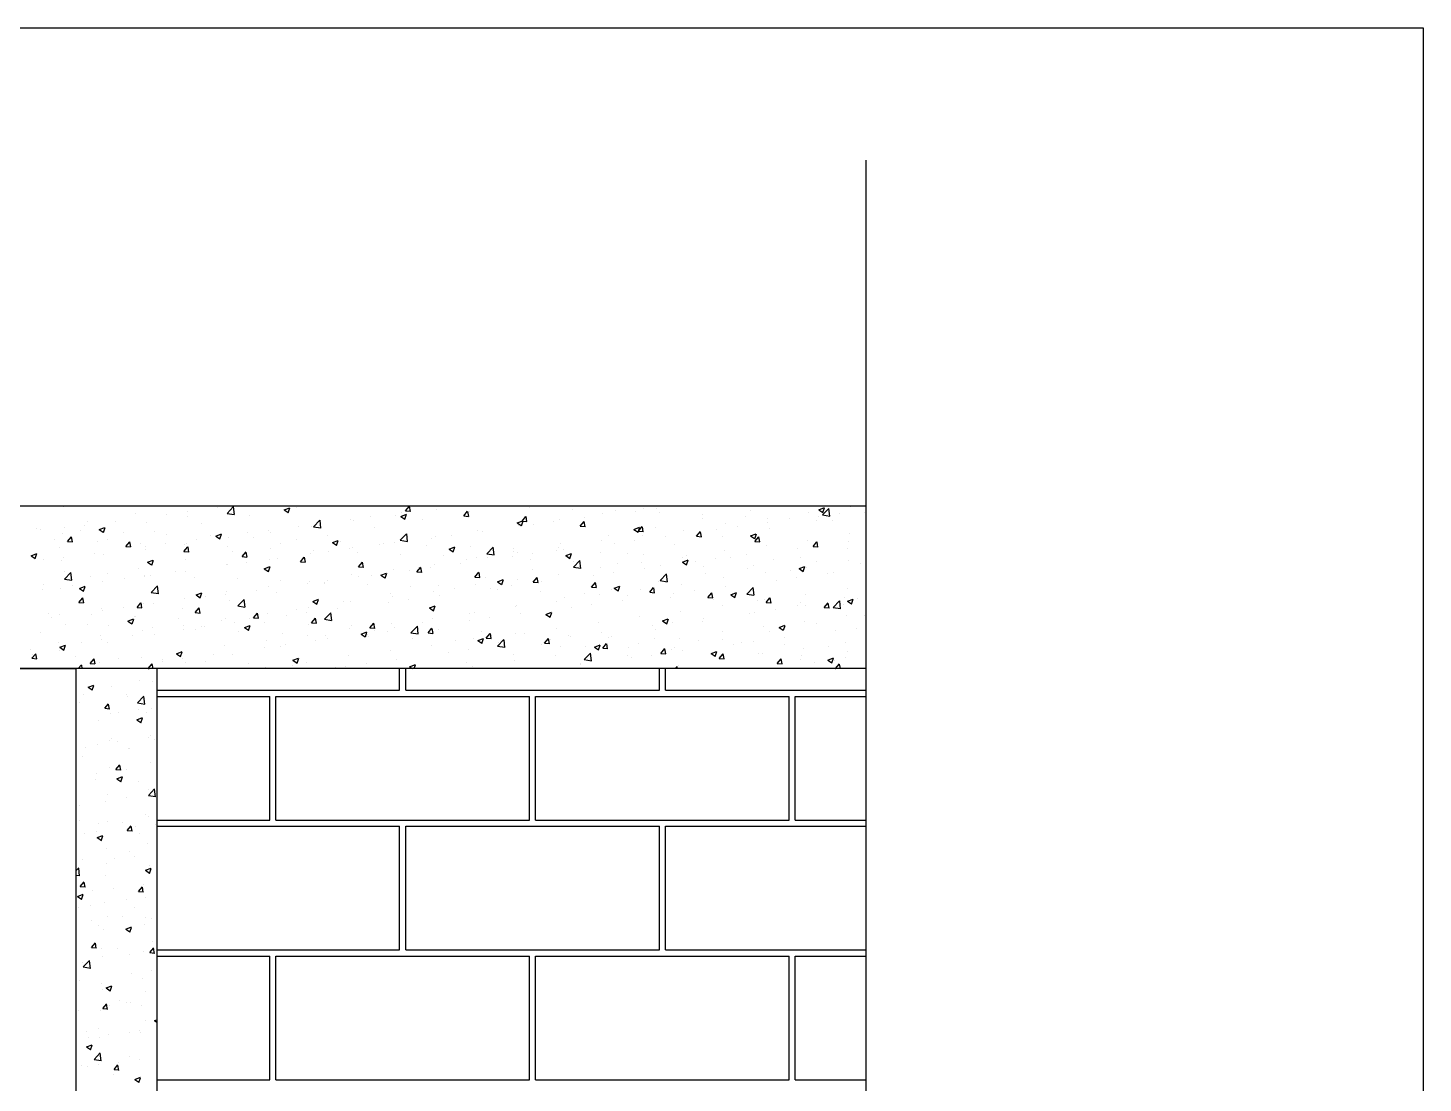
# Model space of a CAD drawing. Header units: metres. Extents: x 3396 to 3562, y 2179 to 2331.
# Drawn here: x 3523.224 to 3526.991, y 2248.276 to 2251.124 of the extents above; entities that cross this region are included whole.
import ezdxf

# ---------------------------------------------------------------- set-up
doc = ezdxf.new("R2010")
doc.units = ezdxf.units.M

# ---------------------------------------------------------------- blocks, each defined once
blk = doc.blocks.new('A$C70167D43')
at = {"color": 0}
for p, q in [((63.73, 286.7), (63.73, 649.47)), ((63.73, 609.8), (-238.45, 609.8)), ((63.73, 591.19), (-238.45, 591.19)), ((-147.84, 591.19), (-26.88, 591.19)), ((-26.88, 591.19), (-26.88, 330.66)), ((-17.58, 591.19), (-17.58, 330.66))]:
    blk.add_line(p, q, dxfattribs=at)
at = {"color": 2}
for p, q in [((-28.28, 609.73), (-28.28, 609.73)), ((-10.59, 609.64), (-10.59, 609.64)), ((-9.55, 608.98), (-8.83, 609.74)), ((-8.71, 608.84), (-8.81, 609.73)), ((-3.01, 609.38), (-2.36, 609.63)), ((-2.54, 609.06), (-2.35, 609.62)), ((-1.57, 609.71), (-1.57, 609.71)), ((10.92, 609.27), (11.36, 609.8)), ((11.49, 609.22), (11.38, 609.8)), ((25.11, 609.69), (25.11, 609.69)), ((30.07, 609.48), (30.07, 609.48)), ((38.23, 609.58), (38.23, 609.58)), ((39.64, 609.56), (39.64, 609.56)), ((58.29, 609.4), (58.94, 609.65)), ((58.73, 608.81), (59.45, 609.56)), ((58.77, 609.08), (58.96, 609.64)), ((59.57, 608.67), (59.46, 609.55)), ((61.96, 609.72), (61.96, 609.72)), ((-25.51, 608.02), (-25.51, 608.02)), ((-22.32, 608.09), (-22.32, 608.09)), ((-20.08, 608.96), (-20.08, 608.96)), ((-18.78, 607.98), (-18.78, 607.98)), ((-16.44, 608.87), (-16.44, 608.87)), ((-14.12, 609.17), (-14.12, 609.17)), ((-14.08, 608.58), (-14.08, 608.58)), ((-9.55, 608.98), (-8.72, 608.85)), ((-9.25, 609.27), (-9.25, 609.27)), ((-7, 608.78), (-7, 608.78)), ((-3.01, 609.38), (-2.55, 609.07)), ((0.38, 607.44), (1.1, 608.2)), ((1.22, 607.3), (1.12, 608.19)), ((4.57, 608.29), (4.57, 608.29)), ((4.95, 608.13), (4.95, 608.13)), ((6.9, 608.59), (6.9, 608.59)), ((9.73, 608.78), (9.73, 608.78)), ((10.36, 608.64), (11.01, 608.89)), ((10.36, 608.64), (10.82, 608.33)), ((10.42, 609.06), (10.42, 609.06)), ((10.83, 608.32), (11.02, 608.88)), ((10.92, 609.27), (11.48, 609.23)), ((12.83, 608.31), (12.83, 608.31)), ((14.43, 609.38), (14.43, 609.38)), ((17.59, 608.69), (18.04, 609.23)), ((17.59, 608.69), (18.15, 608.64)), ((18.16, 608.63), (18.05, 609.22)), ((18.26, 609.24), (18.26, 609.24)), ((23.73, 607.89), (24.38, 608.14)), ((23.73, 607.89), (24.19, 607.58)), ((24.21, 607.57), (24.39, 608.13)), ((24.27, 608.11), (24.72, 608.64)), ((24.27, 608.11), (24.82, 608.06)), ((24.83, 608.05), (24.73, 608.63)), ((27.91, 608.01), (27.91, 608.01)), ((28.62, 608.23), (28.62, 608.23)), ((30.94, 607.52), (31.39, 608.06)), ((31.51, 607.46), (31.4, 608.05)), ((31.43, 608.47), (31.43, 608.47)), ((33.45, 608.92), (33.45, 608.92)), ((35.04, 609.27), (35.04, 609.27)), ((37.31, 609.25), (37.31, 609.25)), ((40.01, 609.06), (40.01, 609.06)), ((44.98, 608.85), (44.98, 608.85)), ((45.01, 608.35), (45.01, 608.35)), ((49.94, 608.64), (49.94, 608.64)), ((50.43, 609.28), (50.43, 609.28)), ((52.43, 608.43), (52.43, 608.43)), ((52.44, 607.89), (52.44, 607.89)), ((54.91, 608.43), (54.91, 608.43)), ((57.13, 609.03), (57.13, 609.03)), ((58.09, 608.17), (58.09, 608.17)), ((58.29, 609.4), (58.76, 609.09)), ((58.32, 608.67), (58.32, 608.67)), ((58.73, 608.81), (59.55, 608.68)), ((59.88, 608.22), (59.88, 608.22)), ((60.65, 608.97), (60.65, 608.97)), ((63.52, 609.1), (63.52, 609.1)), ((-31.34, 607.25), (-31.34, 607.25)), ((-30.93, 607.09), (-30.93, 607.09)), ((-28.39, 606.63), (-28.39, 606.63)), ((-28.17, 607.32), (-28.17, 607.32)), ((-27.83, 605.78), (-27.38, 606.31)), ((-27.26, 605.72), (-27.37, 606.3)), ((-26.37, 607.04), (-26.37, 607.04)), ((-25.84, 607.63), (-25.84, 607.63)), ((-24.2, 607.13), (-23.55, 607.38)), ((-24.2, 607.13), (-23.74, 606.82)), ((-23.73, 606.81), (-23.54, 607.37)), ((-23.56, 607.33), (-23.56, 607.33)), ((-21.41, 606.83), (-21.41, 606.83)), ((-17.85, 606.91), (-17.85, 606.91)), ((-16.44, 606.62), (-16.44, 606.62)), ((-12.42, 607.84), (-12.42, 607.84)), ((-11.47, 606.41), (-11.47, 606.41)), ((-10.83, 606.38), (-10.18, 606.63)), ((-10.83, 606.38), (-10.37, 606.07)), ((-10.36, 606.06), (-10.17, 606.62)), ((-7.16, 606.74), (-7.16, 606.74)), ((-4.83, 607.05), (-4.83, 607.05)), ((-4.58, 606.83), (-4.58, 606.83)), ((-1.31, 607.51), (-1.31, 607.51)), ((0.12, 607.43), (0.12, 607.43)), ((0.38, 607.44), (1.21, 607.31)), ((1.98, 606.45), (1.98, 606.45)), ((7.41, 607.38), (7.41, 607.38)), ((10.31, 605.9), (11.03, 606.66)), ((11.15, 605.76), (11.05, 606.65)), ((14.31, 606.28), (14.31, 606.28)), ((16.18, 606.47), (16.18, 606.47)), ((19.14, 606.98), (19.14, 606.98)), ((19.7, 606.93), (19.7, 606.93)), ((23.92, 607.63), (23.92, 607.63)), ((25.58, 607.7), (25.58, 607.7)), ((30.94, 607.52), (31.5, 607.47)), ((34.15, 606.49), (34.15, 606.49)), ((37.1, 607.15), (37.75, 607.4)), ((37.1, 607.15), (37.57, 606.84)), ((37.58, 606.83), (37.77, 607.39)), ((37.61, 606.94), (38.06, 607.47)), ((37.61, 606.94), (38.17, 606.89)), ((38.18, 606.88), (38.07, 607.46)), ((38.12, 606.48), (38.12, 606.48)), ((39.58, 607.42), (39.58, 607.42)), ((40.71, 606.35), (40.71, 606.35)), ((42.82, 607.08), (42.82, 607.08)), ((44.29, 606.36), (44.74, 606.89)), ((44.29, 606.36), (44.84, 606.31)), ((44.86, 606.3), (44.75, 606.88)), ((46.59, 607.12), (46.59, 607.12)), ((47.24, 606.31), (47.24, 606.31)), ((47.65, 607.78), (47.65, 607.78)), ((48.92, 607.43), (48.92, 607.43)), ((50.47, 606.4), (51.13, 606.65)), ((50.47, 606.4), (50.94, 606.09)), ((50.95, 606.08), (51.14, 606.64)), ((50.96, 605.77), (51.41, 606.31)), ((51.53, 605.71), (51.42, 606.3)), ((52.66, 607.24), (52.66, 607.24)), ((61.85, 606.63), (61.85, 606.63)), ((-29.38, 606), (-29.38, 606)), ((-28.7, 605.05), (-28.7, 605.05)), ((-27.83, 605.78), (-27.28, 605.73)), ((-24.41, 605.79), (-24.41, 605.79)), ((-23.28, 605.98), (-23.28, 605.98)), ((-21.16, 605.2), (-20.71, 605.73)), ((-21.16, 605.2), (-20.6, 605.15)), ((-20.59, 605.14), (-20.7, 605.72)), ((-19.45, 605.58), (-19.45, 605.58)), ((-18.89, 605.2), (-18.89, 605.2)), ((-18.89, 604.88), (-18.89, 604.88)), ((-16.56, 605.5), (-16.56, 605.5)), ((-14.49, 604.61), (-14.04, 605.15)), ((-14.48, 605.37), (-14.48, 605.37)), ((-14.19, 605.48), (-14.19, 605.48)), ((-13.92, 604.55), (-14.02, 605.14)), ((-13.04, 605.97), (-13.04, 605.97)), ((-9.51, 605.16), (-9.51, 605.16)), ((-9.36, 606.18), (-9.36, 606.18)), ((-6.51, 606.2), (-6.51, 606.2)), ((-4.54, 604.95), (-4.54, 604.95)), ((-3.45, 605.52), (-3.45, 605.52)), ((-1.54, 605.99), (-1.54, 605.99)), ((0.42, 604.74), (0.42, 604.74)), ((2.54, 605.64), (3.19, 605.89)), ((2.54, 605.64), (3, 605.33)), ((3.02, 605.32), (3.2, 605.88)), ((3.43, 605.78), (3.43, 605.78)), ((4.45, 604.92), (4.45, 604.92)), ((4.84, 605.03), (4.84, 605.03)), ((7.97, 605.39), (7.97, 605.39)), ((8.39, 605.57), (8.39, 605.57)), ((9.61, 605.68), (9.61, 605.68)), ((10.31, 605.9), (11.14, 605.77)), ((13.36, 605.36), (13.36, 605.36)), ((13.85, 606.16), (13.85, 606.16)), ((15.91, 604.89), (16.56, 605.14)), ((15.91, 604.89), (16.38, 604.58)), ((16.39, 604.57), (16.58, 605.13)), ((18.33, 605.15), (18.33, 605.15)), ((20.24, 604.36), (20.97, 605.12)), ((21.08, 604.22), (20.98, 605.11)), ((23.3, 604.94), (23.3, 604.94)), ((28.26, 604.73), (28.26, 604.73)), ((28.51, 605.13), (28.51, 605.13)), ((28.73, 605.56), (28.73, 605.56)), ((28.98, 604.8), (28.98, 604.8)), ((33.34, 605.83), (33.34, 605.83)), ((34.86, 605.58), (34.86, 605.58)), ((37.19, 605.89), (37.19, 605.89)), ((41.81, 605.38), (41.81, 605.38)), ((47.54, 604.68), (47.54, 604.68)), ((50.96, 605.77), (51.52, 605.72)), ((52.32, 605.33), (52.32, 605.33)), ((55.87, 605), (55.87, 605)), ((57.02, 605.93), (57.02, 605.93)), ((57.64, 605.19), (58.08, 605.72)), ((57.64, 605.19), (58.19, 605.14)), ((58.2, 605.13), (58.1, 605.71)), ((58.2, 605.3), (58.2, 605.3)), ((61.64, 604.91), (61.64, 604.91)), ((61.72, 605.77), (61.72, 605.77)), ((-32.02, 604.13), (-31.37, 604.38)), ((-32.02, 604.13), (-31.56, 603.81)), ((-31.55, 603.8), (-31.36, 604.37)), ((-30.62, 603.65), (-30.62, 603.65)), ((-28.5, 603.53), (-28.5, 603.53)), ((-28.29, 603.96), (-28.29, 603.96)), ((-24.77, 604.42), (-24.77, 604.42)), ((-23.67, 604.23), (-23.67, 604.23)), ((-18.65, 603.38), (-18, 603.63)), ((-18.65, 603.38), (-18.19, 603.07)), ((-18.17, 603.06), (-17.99, 603.62)), ((-14.49, 604.61), (-13.93, 604.56)), ((-14.3, 603.66), (-14.3, 603.66)), ((-9.61, 603.07), (-9.61, 603.07)), ((-9.47, 603.08), (-9.47, 603.08)), ((-8.87, 604.59), (-8.87, 604.59)), ((-7.81, 604.03), (-7.36, 604.56)), ((-7.81, 604.03), (-7.26, 603.98)), ((-7.24, 603.97), (-7.35, 604.55)), ((-7.28, 603.38), (-7.28, 603.38)), ((-4.7, 603.73), (-4.7, 603.73)), ((-3.76, 603.84), (-3.76, 603.84)), ((-1.14, 603.44), (-0.69, 603.98)), ((-1.14, 603.44), (-0.58, 603.39)), ((-0.57, 603.38), (-0.68, 603.97)), ((0, 604.33), (0, 604.33)), ((2.12, 604.62), (2.12, 604.62)), ((5.39, 604.53), (5.39, 604.53)), ((5.54, 602.86), (5.98, 603.39)), ((6.1, 602.8), (6, 603.38)), ((10.36, 604.32), (10.36, 604.32)), ((14.2, 603.18), (14.2, 603.18)), ((15.32, 604.11), (15.32, 604.11)), ((17.25, 603.26), (17.25, 603.26)), ((17.88, 603.69), (17.88, 603.69)), ((19.03, 603.88), (19.03, 603.88)), ((20.24, 604.36), (21.07, 604.23)), ((20.29, 603.9), (20.29, 603.9)), ((23.13, 604.03), (23.13, 604.03)), ((23.3, 604.62), (23.3, 604.62)), ((23.81, 604.53), (23.81, 604.53)), ((25.26, 603.69), (25.26, 603.69)), ((25.46, 604.34), (25.46, 604.34)), ((29.28, 604.15), (29.94, 604.4)), ((29.28, 604.15), (29.75, 603.83)), ((29.76, 603.82), (29.95, 604.39)), ((30.17, 602.82), (30.9, 603.58)), ((30.22, 603.48), (30.22, 603.48)), ((31.01, 602.68), (30.91, 603.57)), ((30.96, 603.51), (30.96, 603.51)), ((33.23, 604.52), (33.23, 604.52)), ((35.19, 603.27), (35.19, 603.27)), ((36.38, 604.44), (36.38, 604.44)), ((38.01, 603.38), (38.01, 603.38)), ((38.2, 604.31), (38.2, 604.31)), ((40.16, 603.06), (40.16, 603.06)), ((42.66, 603.4), (43.31, 603.65)), ((42.66, 603.4), (43.12, 603.09)), ((42.71, 603.98), (42.71, 603.98)), ((43.13, 603.08), (43.32, 603.64)), ((43.16, 604.1), (43.16, 604.1)), ((44.14, 603.45), (44.14, 603.45)), ((46.47, 603.76), (46.47, 603.76)), ((48.13, 603.89), (48.13, 603.89)), ((49.99, 604.22), (49.99, 604.22)), ((53.1, 603.68), (53.1, 603.68)), ((56.22, 603.98), (56.22, 603.98)), ((58.06, 603.47), (58.06, 603.47)), ((61.73, 603.53), (61.73, 603.53)), ((63.03, 603.26), (63.03, 603.26)), ((-28.23, 602.31), (-28.23, 602.31)), ((-28.18, 601.46), (-27.45, 602.21)), ((-28.18, 601.46), (-27.35, 601.33)), ((-27.34, 601.32), (-27.44, 602.2)), ((-25.15, 601.79), (-25.15, 601.79)), ((-23.26, 602.1), (-23.26, 602.1)), ((-21.34, 601.53), (-21.34, 601.53)), ((-19.72, 602.72), (-19.72, 602.72)), ((-19.01, 601.83), (-19.01, 601.83)), ((-19.01, 601.79), (-19.01, 601.79)), ((-18.29, 601.89), (-18.29, 601.89)), ((-15.49, 602.3), (-15.49, 602.3)), ((-14.31, 602.38), (-14.31, 602.38)), ((-13.32, 601.68), (-13.32, 601.68)), ((-8.36, 601.47), (-8.36, 601.47)), ((-5.28, 602.64), (-4.63, 602.89)), ((-5.28, 602.64), (-4.81, 602.32)), ((-4.8, 602.31), (-4.61, 602.88)), ((4.72, 601.93), (4.72, 601.93)), ((5.52, 601.72), (5.52, 601.72)), ((5.54, 602.86), (6.09, 602.81)), ((7.02, 601.83), (7.02, 601.83)), ((8.1, 601.89), (8.75, 602.14)), ((8.1, 601.89), (8.56, 601.58)), ((8.57, 601.57), (8.76, 602.13)), ((9.5, 602.59), (9.5, 602.59)), ((11.4, 602.49), (11.4, 602.49)), ((12.21, 602.28), (12.66, 602.81)), ((12.21, 602.28), (12.77, 602.23)), ((12.45, 602.76), (12.45, 602.76)), ((12.78, 602.22), (12.67, 602.8)), ((13.73, 602.8), (13.73, 602.8)), ((18.88, 601.69), (19.33, 602.23)), ((18.88, 601.69), (19.44, 601.64)), ((19.45, 601.63), (19.34, 602.22)), ((20.11, 601.65), (20.11, 601.65)), ((25.53, 602.58), (25.53, 602.58)), ((25.56, 601.11), (26.01, 601.64)), ((26.13, 601.05), (26.02, 601.63)), ((28.4, 602.03), (28.4, 602.03)), ((30.17, 602.82), (31, 602.69)), ((32.41, 601.91), (32.41, 601.91)), ((33.23, 602.73), (33.23, 602.73)), ((34.74, 602.22), (34.74, 602.22)), ((38.27, 602.68), (38.27, 602.68)), ((40.1, 601.28), (40.83, 602.04)), ((40.94, 601.14), (40.84, 602.03)), ((45.12, 602.85), (45.12, 602.85)), ((45.36, 602.12), (45.36, 602.12)), ((47.42, 601.58), (47.42, 601.58)), ((50.09, 602.64), (50.09, 602.64)), ((50.79, 603.05), (50.79, 603.05)), ((52.2, 602.24), (52.2, 602.24)), ((55.06, 602.43), (55.06, 602.43)), ((55.75, 601.63), (55.75, 601.63)), ((56.03, 602.66), (56.68, 602.91)), ((56.03, 602.66), (56.49, 602.34)), ((56.5, 602.33), (56.69, 602.9)), ((56.9, 602.83), (56.9, 602.83)), ((59.28, 602.1), (59.28, 602.1)), ((60.03, 602.22), (60.03, 602.22)), ((-30.74, 600.29), (-30.74, 600.29)), ((-30.58, 600.86), (-30.58, 600.86)), ((-28.62, 600.43), (-28.62, 600.43)), ((-27.22, 600.75), (-27.22, 600.75)), ((-26.47, 600.38), (-25.81, 600.63)), ((-26.47, 600.38), (-26, 600.07)), ((-25.99, 600.06), (-25.8, 600.62)), ((-23.78, 601.13), (-23.78, 601.13)), ((-18.25, 599.92), (-17.52, 600.67)), ((-18.25, 599.92), (-17.42, 599.79)), ((-17.41, 599.78), (-17.51, 600.66)), ((-13.09, 599.64), (-12.44, 599.89)), ((-12.62, 599.31), (-12.43, 599.88)), ((-9.59, 599.98), (-9.59, 599.98)), ((-6.2, 600.17), (-6.2, 600.17)), ((-4.81, 600.64), (-4.81, 600.64)), ((-3.83, 599.97), (-3.83, 599.97)), ((-3.39, 601.26), (-3.39, 601.26)), ((-0.33, 600.95), (-0.33, 600.95)), ((-0.11, 601.23), (-0.11, 601.23)), ((1.58, 601.05), (1.58, 601.05)), ((1.6, 600.9), (1.6, 600.9)), ((2, 601.25), (2, 601.25)), ((6.54, 600.84), (6.54, 600.84)), ((11.51, 600.63), (11.51, 600.63)), ((14.09, 600.08), (14.09, 600.08)), ((14.68, 600.72), (14.68, 600.72)), ((16.48, 600.42), (16.48, 600.42)), ((18.92, 600.78), (18.92, 600.78)), ((20.68, 600.36), (20.68, 600.36)), ((21.44, 600.21), (21.44, 600.21)), ((21.47, 601.15), (22.12, 601.4)), ((21.47, 601.15), (21.93, 600.83)), ((21.94, 600.82), (22.13, 601.39)), ((23.01, 600.67), (23.01, 600.67)), ((23.7, 601.44), (23.7, 601.44)), ((25.56, 601.11), (26.11, 601.06)), ((26.41, 600), (26.41, 600)), ((26.54, 601.14), (26.54, 601.14)), ((32.23, 600.52), (32.68, 601.06)), ((32.23, 600.52), (32.79, 600.48)), ((32.8, 600.47), (32.69, 601.05)), ((34.51, 600.26), (34.51, 600.26)), ((34.84, 600.4), (35.49, 600.65)), ((34.84, 600.4), (35.3, 600.09)), ((35.31, 600.08), (35.5, 600.64)), ((37.89, 600.29), (37.89, 600.29)), ((38.91, 599.94), (39.35, 600.47)), ((38.91, 599.94), (39.46, 599.89)), ((39.47, 599.88), (39.37, 600.46)), ((39.94, 601.19), (39.94, 601.19)), ((40.1, 601.28), (40.93, 601.15)), ((42.59, 600.88), (42.59, 600.88)), ((44.02, 600.09), (44.02, 600.09)), ((45.58, 599.36), (46.03, 599.89)), ((46.15, 599.3), (46.04, 599.88)), ((47.55, 600.55), (47.55, 600.55)), ((48.21, 599.66), (48.86, 599.91)), ((48.69, 599.33), (48.87, 599.9)), ((50.03, 599.74), (50.76, 600.5)), ((50.87, 599.6), (50.77, 600.49)), ((53.42, 601.33), (53.42, 601.33)), ((61.62, 600.43), (61.62, 600.43)), ((-26.54, 598.78), (-26.09, 599.31)), ((-26.54, 598.78), (-25.99, 598.73)), ((-25.97, 598.72), (-26.08, 599.3)), ((-19.87, 598.2), (-19.42, 598.73)), ((-19.3, 598.14), (-19.41, 598.72)), ((-19.12, 598.69), (-19.12, 598.69)), ((-17.93, 598.63), (-17.93, 598.63)), ((-14.42, 599.28), (-14.42, 599.28)), ((-13.09, 599.64), (-12.63, 599.32)), ((-12.06, 599.4), (-12.06, 599.4)), ((-9.73, 599.71), (-9.73, 599.71)), ((-9.26, 599.04), (-9.26, 599.04)), ((-8.32, 598.38), (-7.59, 599.13)), ((-8.32, 598.38), (-7.49, 598.25)), ((-7.48, 598.24), (-7.58, 599.12)), ((0.28, 598.89), (0.93, 599.14)), ((0.28, 598.89), (0.74, 598.58)), ((0.75, 598.57), (0.94, 599.13)), ((3.83, 598.86), (3.83, 598.86)), ((4.61, 598.83), (4.61, 598.83)), ((8.95, 598.82), (8.95, 598.82)), ((9.25, 599.79), (9.25, 599.79)), ((9.39, 599.49), (9.39, 599.49)), ((11.28, 599.13), (11.28, 599.13)), ((13.65, 598.15), (14.3, 598.4)), ((14.12, 597.82), (14.31, 598.39)), ((14.81, 599.59), (14.81, 599.59)), ((23.58, 598.34), (23.58, 598.34)), ((23.66, 598.39), (23.66, 598.39)), ((28.28, 598.93), (28.28, 598.93)), ((29.09, 599.33), (29.09, 599.33)), ((31.38, 599.79), (31.38, 599.79)), ((32.29, 598.55), (32.29, 598.55)), ((33.12, 599.63), (33.12, 599.63)), ((35.82, 599.01), (35.82, 599.01)), ((36.34, 599.58), (36.34, 599.58)), ((41.31, 599.37), (41.31, 599.37)), ((41.69, 599.78), (41.69, 599.78)), ((45.58, 599.36), (46.13, 599.31)), ((46.28, 599.16), (46.28, 599.16)), ((47.31, 598.48), (47.31, 598.48)), ((48.21, 599.66), (48.67, 599.34)), ((50.03, 599.74), (50.86, 599.61)), ((51.25, 598.95), (51.25, 598.95)), ((52.09, 599.14), (52.09, 599.14)), ((52.25, 598.77), (52.7, 599.31)), ((52.25, 598.77), (52.81, 598.72)), ((52.82, 598.71), (52.71, 599.3)), ((55.83, 598.43), (55.83, 598.43)), ((56.21, 598.74), (56.21, 598.74)), ((56.79, 599.73), (56.79, 599.73)), ((56.83, 598.43), (56.83, 598.43)), ((58.93, 598.19), (59.37, 598.72)), ((59.49, 598.13), (59.39, 598.71)), ((59.96, 598.2), (60.69, 598.96)), ((60.8, 598.06), (60.7, 598.95)), ((61.18, 598.53), (61.18, 598.53)), ((61.26, 599.36), (61.26, 599.36)), ((61.58, 598.91), (62.23, 599.16)), ((61.58, 598.91), (62.05, 598.6)), ((62.06, 598.59), (62.25, 599.15)), ((62.71, 599.2), (62.71, 599.2)), ((-30.04, 597.55), (-30.04, 597.55)), ((-29.66, 597.08), (-29.66, 597.08)), ((-28.73, 597.34), (-28.73, 597.34)), ((-25.07, 597.34), (-25.07, 597.34)), ((-23.9, 598.03), (-23.9, 598.03)), ((-23.79, 597.86), (-23.79, 597.86)), ((-21.46, 598.16), (-21.46, 598.16)), ((-20.91, 596.63), (-20.26, 596.88)), ((-20.44, 596.31), (-20.25, 596.87)), ((-20.11, 597.17), (-20.11, 597.17)), ((-20.1, 597.13), (-20.1, 597.13)), ((-19.87, 598.2), (-19.31, 598.15)), ((-15.14, 596.92), (-15.14, 596.92)), ((-14.68, 598.1), (-14.68, 598.1)), ((-13.19, 597.61), (-12.75, 598.15)), ((-13.19, 597.61), (-12.64, 597.56)), ((-12.63, 597.55), (-12.73, 598.14)), ((-10.17, 596.71), (-10.17, 596.71)), ((-9.7, 596.88), (-9.7, 596.88)), ((-7.03, 596.99), (-7.03, 596.99)), ((-6.52, 597.03), (-6.07, 597.56)), ((-6.52, 597.03), (-5.96, 596.98)), ((-5.95, 596.97), (-6.06, 597.55)), ((-4.92, 597.54), (-4.92, 597.54)), ((-2.78, 597.28), (-2.78, 597.28)), ((-1.6, 597.92), (-1.6, 597.92)), ((-0.45, 597.58), (-0.45, 597.58)), ((-0.22, 598.14), (-0.22, 598.14)), ((0.15, 596.44), (0.6, 596.98)), ((0.72, 596.39), (0.61, 596.97)), ((1.61, 596.84), (2.34, 597.59)), ((1.61, 596.84), (2.44, 596.71)), ((2.45, 596.7), (2.35, 597.58)), ((3.08, 598.05), (3.08, 598.05)), ((13.65, 598.15), (14.11, 597.83)), ((13.97, 596.99), (13.97, 596.99)), ((18.23, 597.46), (18.23, 597.46)), ((18.23, 596.69), (18.23, 596.69)), ((18.81, 597.68), (18.81, 597.68)), ((20.56, 597), (20.56, 597)), ((24.09, 597.47), (24.09, 597.47)), ((27.02, 597.4), (27.67, 597.65)), ((27.02, 597.4), (27.48, 597.09)), ((27.5, 597.08), (27.68, 597.64)), ((29.96, 598.24), (29.96, 598.24)), ((37.78, 597.19), (37.78, 597.19)), ((40.39, 596.65), (41.04, 596.9)), ((40.87, 596.33), (41.06, 596.89)), ((42.48, 597.79), (42.48, 597.79)), ((45.1, 596.88), (45.1, 596.88)), ((50.41, 597.5), (50.41, 597.5)), ((50.98, 597.66), (50.98, 597.66)), ((53.3, 597.96), (53.3, 597.96)), ((58.93, 598.19), (59.48, 598.14)), ((59.96, 598.2), (60.79, 598.07)), ((61.51, 597.33), (61.51, 597.33)), ((63.49, 597.32), (63.49, 597.32)), ((-30.96, 595.31), (-30.96, 595.31)), ((-28.08, 596.3), (-28.08, 596.3)), ((-25.53, 596.24), (-25.53, 596.24)), ((-23.11, 596.09), (-23.11, 596.09)), ((-20.91, 596.63), (-20.45, 596.32)), ((-19.23, 595.59), (-19.23, 595.59)), ((-18.14, 595.88), (-18.14, 595.88)), ((-17.88, 595.13), (-17.88, 595.13)), ((-14.53, 596.19), (-14.53, 596.19)), ((-14.51, 595.73), (-14.51, 595.73)), ((-13.17, 595.67), (-13.17, 595.67)), ((-12.45, 596.06), (-12.45, 596.06)), ((-12.18, 596.04), (-12.18, 596.04)), ((-8.65, 596.5), (-8.65, 596.5)), ((-8.21, 595.46), (-8.21, 595.46)), ((-7.54, 595.89), (-6.89, 596.14)), ((-7.54, 595.89), (-7.08, 595.58)), ((-7.07, 595.57), (-6.88, 596.13)), ((-5.2, 596.5), (-5.2, 596.5)), ((-3.24, 595.25), (-3.24, 595.25)), ((-0.24, 596.29), (-0.24, 596.29)), ((0.15, 596.44), (0.71, 596.4)), ((4.5, 595.74), (4.5, 595.74)), ((4.73, 596.08), (4.73, 596.08)), ((5.83, 595.14), (6.48, 595.39)), ((5.83, 595.14), (6.29, 594.83)), ((6.31, 594.82), (6.49, 595.38)), ((6.51, 595.15), (6.51, 595.15)), ((6.83, 595.86), (7.28, 596.4)), ((6.83, 595.86), (7.38, 595.81)), ((7.4, 595.8), (7.29, 596.39)), ((7.38, 595.6), (7.38, 595.6)), ((8.83, 595.46), (8.83, 595.46)), ((9.27, 596.39), (9.27, 596.39)), ((9.7, 595.87), (9.7, 595.87)), ((11.54, 595.3), (12.27, 596.05)), ((11.54, 595.3), (12.37, 595.17)), ((12.38, 595.16), (12.28, 596.04)), ((12.36, 595.92), (12.36, 595.92)), ((12.81, 596.53), (12.81, 596.53)), ((13.5, 595.28), (13.95, 595.81)), ((13.5, 595.28), (14.06, 595.23)), ((14.07, 595.22), (13.96, 595.8)), ((14.67, 595.66), (14.67, 595.66)), ((19.63, 595.45), (19.63, 595.45)), ((20.17, 594.69), (20.62, 595.23)), ((20.74, 594.63), (20.64, 595.22)), ((23.47, 595.24), (23.47, 595.24)), ((24.6, 595.24), (24.6, 595.24)), ((28.17, 595.84), (28.17, 595.84)), ((33, 596.53), (33, 596.53)), ((33.37, 595.34), (33.37, 595.34)), ((39.25, 596.11), (39.25, 596.11)), ((39.55, 595.64), (39.55, 595.64)), ((40.39, 596.65), (40.86, 596.34)), ((41.58, 596.42), (41.58, 596.42)), ((44.98, 596.57), (44.98, 596.57)), ((47.2, 595.39), (47.2, 595.39)), ((51.98, 596.04), (51.98, 596.04)), ((52.64, 595.46), (52.64, 595.46)), ((53.76, 595.91), (54.42, 596.16)), ((53.76, 595.91), (54.23, 595.6)), ((54.24, 595.59), (54.43, 596.15)), ((56.68, 596.64), (56.68, 596.64)), ((58.06, 596.39), (58.06, 596.39)), ((60.26, 595.53), (60.26, 595.53)), ((62.59, 595.84), (62.59, 595.84)), ((-28.84, 594.24), (-28.84, 594.24)), ((-28.73, 593.63), (-28.08, 593.88)), ((-28.73, 593.63), (-28.27, 593.32)), ((-28.26, 593.31), (-28.07, 593.87)), ((-26.24, 594.19), (-26.24, 594.19)), ((-24.01, 594.94), (-24.01, 594.94)), ((-23.91, 594.49), (-23.91, 594.49)), ((-23.3, 594.2), (-23.3, 594.2)), ((-20.38, 594.96), (-20.38, 594.96)), ((-9.81, 593.79), (-9.81, 593.79)), ((-5.22, 593.61), (-5.22, 593.61)), ((-5.04, 594.44), (-5.04, 594.44)), ((-3.47, 593.74), (-3.47, 593.74)), ((-2.89, 593.91), (-2.89, 593.91)), ((-0.34, 595.04), (-0.34, 595.04)), ((0.63, 594.38), (0.63, 594.38)), ((1.73, 595.04), (1.73, 595.04)), ((1.95, 594.67), (1.95, 594.67)), ((6.69, 594.83), (6.69, 594.83)), ((11.66, 594.62), (11.66, 594.62)), ((13.86, 593.89), (13.86, 593.89)), ((16.63, 594.41), (16.63, 594.41)), ((18.69, 594.59), (18.69, 594.59)), ((19.2, 594.4), (19.85, 594.65)), ((19.2, 594.4), (19.67, 594.09)), ((19.68, 594.08), (19.87, 594.64)), ((20.17, 594.69), (20.73, 594.64)), ((21.47, 593.76), (22.2, 594.51)), ((21.47, 593.76), (22.3, 593.63)), ((21.59, 594.2), (21.59, 594.2)), ((21.64, 593.8), (21.64, 593.8)), ((22.31, 593.62), (22.21, 594.5)), ((26.56, 593.99), (26.56, 593.99)), ((26.85, 594.11), (27.3, 594.64)), ((26.85, 594.11), (27.4, 594.06)), ((27.42, 594.05), (27.31, 594.63)), ((27.52, 594.57), (27.52, 594.57)), ((28.7, 593.77), (28.7, 593.77)), ((29.57, 595.03), (29.57, 595.03)), ((29.85, 594.88), (29.85, 594.88)), ((31.53, 593.78), (31.53, 593.78)), ((32.57, 593.65), (33.23, 593.9)), ((32.57, 593.65), (33.04, 593.34)), ((33.05, 593.33), (33.24, 593.89)), ((33.52, 593.53), (33.97, 594.06)), ((33.52, 593.53), (34.08, 593.48)), ((34.09, 593.47), (33.98, 594.05)), ((34.13, 594.71), (34.13, 594.71)), ((34.53, 594.82), (34.53, 594.82)), ((36.49, 593.57), (36.49, 593.57)), ((37.67, 594.09), (37.67, 594.09)), ((39.5, 594.61), (39.5, 594.61)), ((40.2, 592.94), (40.64, 593.48)), ((40.76, 592.88), (40.66, 593.47)), ((41.78, 593.59), (41.78, 593.59)), ((42.37, 594.69), (42.37, 594.69)), ((44.47, 594.4), (44.47, 594.4)), ((47.21, 594.53), (47.21, 594.53)), ((48.53, 593.99), (48.53, 593.99)), ((49.43, 594.19), (49.43, 594.19)), ((50.86, 594.29), (50.86, 594.29)), ((54.38, 594.76), (54.38, 594.76)), ((54.4, 593.98), (54.4, 593.98)), ((56.56, 593.54), (56.56, 593.54)), ((59.37, 593.77), (59.37, 593.77)), ((61.4, 594.24), (61.4, 594.24)), ((-32.11, 593.41), (-32.11, 593.41)), ((-31.92, 592.37), (-31.48, 592.9)), ((-31.92, 592.37), (-31.37, 592.32)), ((-31.89, 592.82), (-31.89, 592.82)), ((-31.36, 592.31), (-31.46, 592.89)), ((-28.73, 593.27), (-28.73, 593.27)), ((-26.92, 592.61), (-26.92, 592.61)), ((-25.25, 591.78), (-24.8, 592.32)), ((-24.68, 591.72), (-24.79, 592.31)), ((-21.95, 592.4), (-21.95, 592.4)), ((-19.35, 592.49), (-19.35, 592.49)), ((-16.99, 592.19), (-16.99, 592.19)), ((-16.95, 592.06), (-16.95, 592.06)), ((-15.36, 592.89), (-14.71, 593.14)), ((-15.36, 592.89), (-14.9, 592.58)), ((-14.88, 592.57), (-14.7, 593.13)), ((-14.65, 593.09), (-14.65, 593.09)), ((-14.62, 592.37), (-14.62, 592.37)), ((-14.33, 591.87), (-14.33, 591.87)), ((-12.02, 591.98), (-12.02, 591.98)), ((-11.1, 592.83), (-11.1, 592.83)), ((-8.9, 592.81), (-8.9, 592.81)), ((-1.99, 592.14), (-1.34, 592.39)), ((-1.99, 592.14), (-1.52, 591.83)), ((-1.51, 591.82), (-1.32, 592.38)), ((-0.45, 591.94), (-0.45, 591.94)), ((4.38, 592.64), (4.38, 592.64)), ((9.16, 593.29), (9.16, 593.29)), ((9.91, 592.25), (9.91, 592.25)), ((15.79, 593.02), (15.79, 593.02)), ((17.85, 591.91), (17.85, 591.91)), ((18.12, 593.33), (18.12, 593.33)), ((23.27, 592.84), (23.27, 592.84)), ((23.36, 592.14), (23.36, 592.14)), ((28.06, 592.74), (28.06, 592.74)), ((31.4, 592.22), (32.13, 592.97)), ((31.4, 592.22), (32.23, 592.09)), ((32.24, 592.08), (32.14, 592.96)), ((32.89, 593.44), (32.89, 593.44)), ((36.36, 592.66), (36.36, 592.66)), ((36.8, 592.44), (36.8, 592.44)), ((39.13, 592.75), (39.13, 592.75)), ((40.2, 592.94), (40.75, 592.89)), ((41.46, 593.36), (41.46, 593.36)), ((42.65, 593.21), (42.65, 593.21)), ((45.95, 592.91), (46.6, 593.16)), ((45.95, 592.91), (46.41, 592.6)), ((46.42, 592.59), (46.61, 593.15)), ((46.43, 593.15), (46.43, 593.15)), ((46.87, 592.36), (47.32, 592.89)), ((46.87, 592.36), (47.43, 592.31)), ((47.09, 592.29), (47.09, 592.29)), ((47.44, 592.3), (47.33, 592.88)), ((51.4, 592.94), (51.4, 592.94)), ((51.86, 592.94), (51.86, 592.94)), ((53.54, 591.77), (53.99, 592.31)), ((54.11, 591.72), (54, 592.3)), ((56.19, 592.2), (56.19, 592.2)), ((56.36, 592.73), (56.36, 592.73)), ((57.81, 591.86), (57.81, 591.86)), ((59.32, 592.16), (59.97, 592.41)), ((59.32, 592.16), (59.78, 591.85)), ((59.79, 591.84), (59.98, 592.4)), ((60.14, 592.17), (60.14, 592.17)), ((61.33, 592.52), (61.33, 592.52)), ((61.62, 593.13), (61.62, 593.13)), ((63.66, 592.63), (63.66, 592.63)), ((-26.62, 591.19), (-26.22, 591.61)), ((-26.16, 591.19), (-26.21, 591.6)), ((-25.25, 591.78), (-24.69, 591.73)), ((-24.12, 591.84), (-24.12, 591.84)), ((-22.83, 591.29), (-22.83, 591.29)), ((-18.58, 591.2), (-18.13, 591.73)), ((-18.58, 591.2), (-18.46, 591.19)), ((-18.02, 591.19), (-18.12, 591.72)), ((-7.05, 591.77), (-7.05, 591.77)), ((-5.15, 591.34), (-5.15, 591.34)), ((-2.09, 591.56), (-2.09, 591.56)), ((2.88, 591.35), (2.88, 591.35)), ((4.06, 591.48), (4.06, 591.48)), ((6.39, 591.79), (6.39, 591.79)), ((11.39, 591.4), (12.04, 591.65)), ((11.39, 591.4), (11.7, 591.19)), ((11.9, 591.19), (12.05, 591.64)), ((18.58, 591.49), (18.58, 591.49)), ((27.4, 591.21), (27.4, 591.21)), ((30.92, 591.67), (30.92, 591.67)), ((30.93, 591.73), (30.93, 591.73)), ((41.82, 591.19), (42.06, 591.43)), ((42.1, 591.19), (42.07, 591.42)), ((42.25, 591.59), (42.25, 591.59)), ((50.76, 591.27), (50.76, 591.27)), ((53.54, 591.77), (54.1, 591.73)), ((60.22, 591.19), (60.67, 591.72)), ((60.22, 591.19), (60.24, 591.19)), ((60.77, 591.19), (60.68, 591.71)), ((-25.46, 589.06), (-24.81, 589.31)), ((-25.46, 589.06), (-25, 588.75)), ((-25.41, 589.09), (-25.41, 589.09)), ((-25, 588.71), (-24.81, 589.27)), ((-22.74, 589.13), (-22.74, 589.13)), ((-19.53, 589.87), (-19.53, 589.87)), ((-18.04, 589.73), (-18.04, 589.73)), ((-26.47, 587.32), (-26.47, 587.32)), ((-25.96, 588.19), (-25.96, 588.19)), ((-23.57, 586.64), (-23.13, 587.17)), ((-23.03, 586.54), (-23.13, 587.13)), ((-21.05, 588.25), (-21.05, 588.25)), ((-21, 587.98), (-21, 587.98)), ((-19.8, 587.26), (-19.08, 588.02)), ((-19.8, 587.26), (-18.98, 587.13)), ((-18.98, 587.1), (-19.09, 587.98)), ((-23.57, 586.64), (-23.02, 586.59)), ((-22.86, 586.03), (-22.86, 586.03)), ((-21.98, 586.2), (-21.98, 586.2)), ((-19.9, 585.32), (-19.25, 585.57)), ((-19.65, 586.51), (-19.65, 586.51)), ((-19.45, 584.96), (-19.26, 585.52)), ((-18.82, 586.21), (-18.82, 586.21)), ((-18.16, 586.63), (-18.16, 586.63)), ((-24.24, 585.27), (-24.24, 585.27)), ((-19.9, 585.32), (-19.44, 585)), ((-24.42, 582.53), (-24.42, 582.53)), ((-22.97, 582.94), (-22.97, 582.94)), ((-22.81, 583.23), (-22.81, 583.23)), ((-22.1, 582.84), (-22.1, 582.84)), ((-18.57, 583.3), (-18.57, 583.3)), ((-18.27, 583.53), (-18.27, 583.53)), ((-17.84, 583.02), (-17.84, 583.02)), ((-26.12, 581.09), (-26.12, 581.09)), ((-25.81, 582.19), (-25.81, 582.19)), ((-20.85, 581.98), (-20.85, 581.98)), ((-20.69, 582.02), (-20.69, 582.02)), ((-24.54, 579.17), (-24.54, 579.17)), ((-23.08, 579.84), (-23.08, 579.84)), ((-22.28, 579.64), (-21.83, 580.17)), ((-22.28, 579.64), (-21.73, 579.59)), ((-21.73, 579.54), (-21.84, 580.13)), ((-21.02, 579.63), (-21.02, 579.63)), ((-18.38, 580.43), (-18.38, 580.43)), ((-26.87, 578.86), (-26.87, 578.86)), ((-24.66, 578.5), (-24.66, 578.5)), ((-22.17, 578.57), (-21.52, 578.82)), ((-22.17, 578.57), (-21.71, 578.26)), ((-21.71, 578.21), (-21.52, 578.77)), ((-19.69, 578.29), (-19.69, 578.29)), ((-23.47, 575.96), (-23.47, 575.96)), ((-23.2, 576.74), (-23.2, 576.74)), ((-21.07, 576.47), (-21.07, 576.47)), ((-18.57, 576.66), (-17.85, 577.41)), ((-18.57, 576.66), (-17.74, 576.53)), ((-18.5, 577.34), (-18.5, 577.34)), ((-17.75, 576.49), (-17.85, 577.38)), ((-17.59, 576.73), (-17.59, 576.73)), ((-26.5, 575.54), (-26.5, 575.54)), ((-18.84, 574.42), (-18.84, 574.42)), ((-26.47, 573.75), (-26.47, 573.75)), ((-24.27, 573.49), (-24.27, 573.49)), ((-23.31, 573.64), (-23.31, 573.64)), ((-21.5, 573.54), (-21.5, 573.54)), ((-20.99, 572.64), (-20.54, 573.17)), ((-20.44, 572.54), (-20.55, 573.13)), ((-20.04, 573.06), (-20.04, 573.06)), ((-18.61, 574.24), (-18.61, 574.24)), ((-17.71, 573.37), (-17.71, 573.37)), ((-25.91, 572.29), (-25.91, 572.29)), ((-24.51, 572.5), (-24.51, 572.5)), ((-24.43, 571.82), (-23.78, 572.07)), ((-24.43, 571.82), (-23.97, 571.51)), ((-23.98, 571.46), (-23.79, 572.03)), ((-20.99, 572.64), (-20.44, 572.59)), ((-19.54, 572.29), (-19.54, 572.29)), ((-18.72, 571.14), (-18.72, 571.14)), ((-23.42, 570.55), (-23.42, 570.55)), ((-20.72, 570.24), (-20.72, 570.24)), ((-20.16, 569.7), (-20.16, 569.7)), ((-26.88, 568), (-26.54, 568.35)), ((-26.45, 567.43), (-26.55, 568.31)), ((-26.14, 569.31), (-26.14, 569.31)), ((-23.35, 568.81), (-23.35, 568.81)), ((-22.49, 569.39), (-22.49, 569.39)), ((-18.88, 568.08), (-18.23, 568.33)), ((-18.88, 568.08), (-18.42, 567.76)), ((-18.84, 568.04), (-18.84, 568.04)), ((-18.42, 567.72), (-18.23, 568.28)), ((-18.39, 568.6), (-18.39, 568.6)), ((-26.88, 567.53), (-26.44, 567.46)), ((-26.38, 566.22), (-25.93, 566.76)), ((-25.83, 566.13), (-25.93, 566.71)), ((-23.54, 567.45), (-23.54, 567.45)), ((-19.08, 566.49), (-19.08, 566.49)), ((-26.7, 565.07), (-26.04, 565.33)), ((-26.7, 565.07), (-26.23, 564.76)), ((-26.38, 566.22), (-25.82, 566.17)), ((-26.24, 564.72), (-26.05, 565.28)), ((-24.93, 565.72), (-24.93, 565.72)), ((-22.6, 566.03), (-22.6, 566.03)), ((-21.1, 564.68), (-21.1, 564.68)), ((-19.7, 565.64), (-19.25, 566.17)), ((-19.7, 565.64), (-19.15, 565.59)), ((-19.15, 565.55), (-19.26, 566.13)), ((-18.95, 564.95), (-18.95, 564.95)), ((-26.53, 563.75), (-26.53, 563.75)), ((-25.17, 564.05), (-25.17, 564.05)), ((-23.65, 564.35), (-23.65, 564.35)), ((-20.2, 563.84), (-20.2, 563.84)), ((-25.05, 562.36), (-25.05, 562.36)), ((-24.3, 561.71), (-24.3, 561.71)), ((-23.2, 562.8), (-23.2, 562.8)), ((-21.53, 562.82), (-21.53, 562.82)), ((-21.14, 561.33), (-20.49, 561.58)), ((-20.69, 560.97), (-20.5, 561.53)), ((-19.06, 561.85), (-19.06, 561.85)), ((-18.87, 562.64), (-18.87, 562.64)), ((-18.24, 562.59), (-18.24, 562.59)), ((-23.76, 561.25), (-23.76, 561.25)), ((-21.14, 561.33), (-20.68, 561.02)), ((-18.1, 559.93), (-18.1, 559.93)), ((-25.08, 559.22), (-24.64, 559.76)), ((-25.08, 559.22), (-24.53, 559.18)), ((-24.54, 559.13), (-24.64, 559.71)), ((-23.98, 559.15), (-23.98, 559.15)), ((-22.05, 559.11), (-22.05, 559.11)), ((-20.74, 558.45), (-20.74, 558.45)), ((-19.18, 558.75), (-19.18, 558.75)), ((-18.41, 558.64), (-17.96, 559.18)), ((-18.41, 558.64), (-17.85, 558.59)), ((-17.86, 558.55), (-17.97, 559.13)), ((-26.17, 557.52), (-26.17, 557.52)), ((-26.03, 556.99), (-25.31, 557.74)), ((-26.03, 556.99), (-25.21, 556.86)), ((-25.21, 556.82), (-25.32, 557.71)), ((-23.87, 558.16), (-23.87, 558.16)), ((-26.42, 555.48), (-26.42, 555.48)), ((-20.55, 556.26), (-20.55, 556.26)), ((-19.29, 555.65), (-19.29, 555.65)), ((-18.22, 556.57), (-18.22, 556.57)), ((-23.99, 555.06), (-23.99, 555.06)), ((-23.86, 554.36), (-23.86, 554.36)), ((-23.41, 554.58), (-22.75, 554.83)), ((-23.41, 554.58), (-22.94, 554.27)), ((-22.95, 554.22), (-22.76, 554.79)), ((-18.9, 554.15), (-18.9, 554.15)), ((-26.87, 553.32), (-26.87, 553.32)), ((-26.55, 551.97), (-26.55, 551.97)), ((-24.1, 551.96), (-24.1, 551.96)), ((-23.79, 552.23), (-23.34, 552.76)), ((-23.79, 552.23), (-23.24, 552.18)), ((-23.24, 552.13), (-23.35, 552.72)), ((-23, 552.59), (-23, 552.59)), ((-21.9, 553.11), (-21.9, 553.11)), ((-21.13, 552.9), (-21.13, 552.9)), ((-20.67, 552.9), (-20.67, 552.9)), ((-19.4, 552.56), (-19.4, 552.56)), ((-18.9, 550.86), (-18.9, 550.86)), ((-17.85, 550.84), (-17.58, 550.94)), ((-17.85, 550.84), (-17.58, 550.65)), ((-25.71, 549.63), (-25.71, 549.63)), ((-25.44, 548.92), (-25.44, 548.92)), ((-24.33, 549.93), (-24.33, 549.93)), ((-24.21, 548.86), (-24.21, 548.86)), ((-23.11, 549.23), (-23.11, 549.23)), ((-20.75, 549.42), (-20.75, 549.42)), ((-19.59, 549.69), (-19.59, 549.69)), ((-19.51, 549.46), (-19.51, 549.46)), ((-25.67, 547.83), (-25.02, 548.08)), ((-25.67, 547.83), (-25.21, 547.52)), ((-25.21, 547.48), (-25.03, 548.04)), ((-24.8, 546.39), (-24.08, 547.14)), ((-23.98, 546.22), (-24.08, 547.1)), ((-26.2, 545.74), (-26.2, 545.74)), ((-25.56, 545.56), (-25.56, 545.56)), ((-24.8, 546.39), (-23.97, 546.26)), ((-24.33, 545.77), (-24.33, 545.77)), ((-22.5, 545.23), (-22.05, 545.76)), ((-21.95, 545.13), (-22.06, 545.72)), ((-22.04, 546.02), (-22.04, 546.02)), ((-20.77, 546.67), (-20.77, 546.67)), ((-19.63, 546.36), (-19.63, 546.36)), ((-22.56, 544.66), (-22.56, 544.66)), ((-22.5, 545.23), (-21.95, 545.18)), ((-20.12, 544.09), (-19.46, 544.34)), ((-20.12, 544.09), (-19.65, 543.78)), ((-19.66, 543.73), (-19.47, 544.29)), ((-17.59, 544.45), (-17.59, 544.45))]:
    blk.add_line(p, q, dxfattribs=at)
at = {"color": 4}
for p, q in [((10.24, 588.71), (10.24, 591.19)), ((10.94, 588.71), (10.94, 591.19)), ((40.02, 588.71), (40.02, 591.19)), ((40.71, 588.71), (40.71, 591.19)), ((-17.58, 588.71), (10.24, 588.71)), ((10.94, 588.71), (40.02, 588.71)), ((40.71, 588.71), (63.73, 588.71)), ((-17.58, 588.01), (-4.64, 588.01)), ((-4.64, 573.82), (-4.64, 588.01)), ((-3.95, 588.01), (25.13, 588.01)), ((-3.95, 573.82), (-3.95, 588.01)), ((25.13, 573.82), (25.13, 588.01)), ((25.83, 588.01), (54.9, 588.01)), ((25.83, 573.82), (25.83, 588.01)), ((54.9, 573.82), (54.9, 588.01)), ((55.6, 588.01), (63.73, 588.01)), ((55.6, 573.82), (55.6, 588.01)), ((-17.58, 573.82), (-4.64, 573.82)), ((-17.58, 573.13), (10.24, 573.13)), ((-3.95, 573.82), (25.13, 573.82)), ((10.24, 558.94), (10.24, 573.13)), ((10.94, 573.13), (40.02, 573.13)), ((10.94, 558.94), (10.94, 573.13)), ((25.83, 573.82), (54.9, 573.82)), ((40.02, 558.94), (40.02, 573.13)), ((40.71, 573.13), (63.73, 573.13)), ((40.71, 558.94), (40.71, 573.13)), ((55.6, 573.82), (63.73, 573.82)), ((-17.58, 558.94), (10.24, 558.94)), ((10.94, 558.94), (40.02, 558.94)), ((40.71, 558.94), (63.73, 558.94)), ((-17.58, 558.24), (-4.64, 558.24)), ((-4.64, 544.05), (-4.64, 558.24)), ((-3.95, 558.24), (25.13, 558.24)), ((-3.95, 544.05), (-3.95, 558.24)), ((25.13, 544.05), (25.13, 558.24)), ((25.83, 558.24), (54.9, 558.24)), ((25.83, 544.05), (25.83, 558.24)), ((54.9, 544.05), (54.9, 558.24)), ((55.6, 558.24), (63.73, 558.24)), ((55.6, 544.05), (55.6, 558.24)), ((-17.58, 544.05), (-4.64, 544.05)), ((-3.95, 544.05), (25.13, 544.05)), ((25.83, 544.05), (54.9, 544.05)), ((55.6, 544.05), (63.73, 544.05))]:
    blk.add_line(p, q, dxfattribs=at)
blk.add_lwpolyline([(-1221.36, 664.64), (127.58, 664.64), (127.58, -192.13), (-1221.36, -192.13)], close=True)

msp = doc.modelspace()

# ---------------------------------------------------------------- block references
at = {"color": 4, "xscale": 0.0235484873523179, "yscale": 0.0235484873523179, "zscale": 0.0235484873523179}
msp.add_blockref('A$C70167D43', (3523.98634, 2235.47329), dxfattribs=at)

doc.saveas('drawing.dxf')
